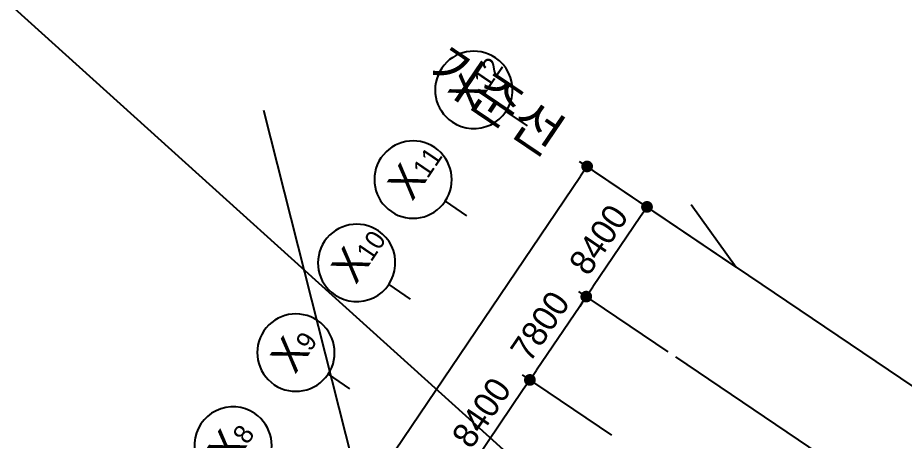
# Model space of a CAD drawing. Header units: millimetres. Extents: x -21000 to 567700, y 435000 to 850800.
# Drawn here: x 16852 to 85541, y 763598 to 796370 of the extents above; entities that cross this region are included whole.
import ezdxf
from ezdxf.xclip import XClip

# ---------------------------------------------------------------- set-up
doc = ezdxf.new("R2010")
doc.units = ezdxf.units.MM
doc.header["$LTSCALE"] = 700
doc.header["$XCLIPFRAME"] = 2
doc.linetypes.add('AB_Pbase$0$주차장기둥$0$CEN', pattern=[62, 60, -1, 0, -1])
doc.layers.get('0').update_dxf_attribs({"color": 2})
doc.layers.get('Defpoints').update_dxf_attribs({"color": 171})
for name, color, linetype, plot in [('AB_Pbase$0$252', 252, 'Continuous', False), ('AB_Pbase$0$DEFPOINT', 247, 'Continuous', False), ('AB_Pbase$0$주차장기둥$0$DEFPOINT', 247, 'Continuous', False)]:
    doc.layers.add(name, color=color, linetype=linetype, plot=plot)
for name, color, linetype in [('AB_Pbase$0$주차장기둥$0$CEN_P', 244, 'AB_Pbase$0$주차장기둥$0$CEN'), ('p_구조전체평면도중심선$0$AXIS', 7, 'Continuous'), ('p_구조전체평면도중심선$0$DIM', 7, 'Continuous'), ('p_구조전체평면도중심선$0$SDIM', 4, 'Continuous')]:
    doc.layers.add(name, color=color, linetype=linetype)
doc.styles.add('AB_Pbase$0$주차장기둥$0$돋움', font='')
doc.styles.add('p_구조전체평면도중심선$0$도면기준$0$울릉도L', font='')
doc.styles.add('p_구조전체평면도중심선$0$돋움', font='')
doc.styles.add('p_구조전체평면도중심선$0$돋음', font='')
doc.styles.get('AB_Pbase$0$주차장기둥$0$돋움').set_extended_font_data('Dotum')
doc.styles.get('p_구조전체평면도중심선$0$도면기준$0$울릉도L').set_extended_font_data('Dotum')
doc.styles.get('p_구조전체평면도중심선$0$돋움').set_extended_font_data('Dotum')
doc.styles.get('p_구조전체평면도중심선$0$돋음').set_extended_font_data('Dotum')
doc.dimstyles.new('p_구조전체평면도중심선$0$ADIM', dxfattribs={"dimscale": 700, "dimtxt": 3, "dimasz": 1.5, "dimexe": 1, "dimexo": 1, "dimgap": 1, "dimtad": 1, "dimdec": 0, "dimdsep": 46, "dimtxsty": 'p_구조전체평면도중심선$0$돋움', "dimblk1": 'p_구조전체평면도중심선$0$DOT', "dimblk2": 'p_구조전체평면도중심선$0$DOT', "dimsah": 1, "dimcen": 1, "dimdle": 1.5, "dimclrd": 7, "dimclre": 7, "dimclrt": 3, "dimadec": 0, "dimazin": 0, "dimtfac": 1, "dimtdec": 0, "dimtix": 1, "dimtmove": 2, "dimatfit": 3, "dimldrblk": 'p_구조전체평면도중심선$0$_Dot', "dimfxl": 1, "dimtvp": 1, "dimtolj": 1, "dimtzin": 0, "dimarcsym": 0})

# ---------------------------------------------------------------- blocks, each defined once
blk = doc.blocks.new('AB_Pbase$0$0228_REV.')
at = {"layer": 'AB_Pbase$0$DEFPOINT'}
blk.add_line((252061, 631748), (239270, 682251), dxfattribs=at)
blk = doc.blocks.new('AB_Pbase$0$주차장기둥$0$cen 1bl 지하')
at = {"layer": 'AB_Pbase$0$주차장기둥$0$CEN_P', "color": 5}
for p, q in [((-1494, 93705), (142653, 80913)), ((-2236, 85338), (141910, 72546))]:
    blk.add_line(p, q, dxfattribs=at)
at = {"layer": 'AB_Pbase$0$주차장기둥$0$DEFPOINT'}
blk.add_lwpolyline([(-6908, 96266), (-1494, 93705), (-16035, 94995)], dxfattribs=at)
at = {"layer": 'AB_Pbase$0$주차장기둥$0$DEFPOINT', "style": 'AB_Pbase$0$주차장기둥$0$돋움'}
blk.add_text('기준선', height=3000, rotation=354.92863, dxfattribs=at).set_placement((-29752, 95024))
blk = doc.blocks.new('AB_Pbase$0$주차장기둥')
at = {"rotation": 1.99999810188403}
blk.add_blockref('AB_Pbase$0$주차장기둥$0$cen 1bl 지하', (-253926, 27514), dxfattribs=at)
blk = doc.blocks.new('AB_Pbase')
at = {"layer": 'AB_Pbase$0$252'}
blk.add_line((202357, 629352), (-212981, 1004411), dxfattribs=at)
for name, p, rotation in [('AB_Pbase$0$주차장기둥', (231893, 539971), 329.0000000345588), ('AB_Pbase$0$0228_REV.', (-203355, 106916), 359.9999999999992)]:
    blk.add_blockref(name, p, dxfattribs=dict(rotation=rotation))
blk = doc.blocks.new('p_구조전체평면도중심선$0$DOT')
at = {"layer": 'p_구조전체평면도중심선$0$SDIM', "color": 0, "linetype": 'ByBlock'}
blk.add_line((-0.5, 0), (-1, 0), dxfattribs=at)
at = {"layer": 'p_구조전체평면도중심선$0$SDIM', "color": 0, "linetype": 'ByBlock', "const_width": 0.5}
blk.add_lwpolyline([(-0.25, 0, 1), (0.25, 0, 1)], format="xyb", close=True, dxfattribs=at)
blk = doc.blocks.new('*D93')
at = {"layer": 'Defpoints', "color": 0, "transparency": 16777216}
for p in [(35047, 69261), (23420, 66984), (30341, 62303)]:
    blk.add_point(p, dxfattribs=at)
at = {"layer": 'p_구조전체평면도중심선$0$DIM', "color": 7, "lineweight": -2, "transparency": 16777216}
for p, q in [((34467, 69653), (27547, 74334)), ((27617, 73188), (23930, 67738)), ((29761, 62695), (22841, 67376))]:
    blk.add_line(p, q, dxfattribs=at)
at = {"layer": 'p_구조전체평면도중심선$0$DIM', "color": 7, "lineweight": -2, "transparency": 16777216, "xscale": 910, "yscale": 910, "zscale": 910}
for p, rotation in [((28126, 73942), 55.92862985335168), ((23420, 66984), 235.9286298533517)]:
    blk.add_blockref('p_구조전체평면도중심선$0$DOT', p, dxfattribs=dict(at, rotation=rotation))
at = {"layer": 'p_구조전체평면도중심선$0$DIM', "color": 3, "transparency": 16777216, "insert": (24381, 71405), "char_height": 1960, "attachment_point": 5, "rotation": 55.92863, "style": 'p_구조전체평면도중심선$0$도면기준$0$울릉도L'}
blk.add_mtext('\\A1;8400', dxfattribs=at)
blk = doc.blocks.new('p_구조전체평면도중심선$0$_Dot')
at = {"color": 0, "linetype": 'ByBlock', "lineweight": -2}
blk.add_line((-0.5, 0), (-1, 0), dxfattribs=at)
at = {"color": 0, "linetype": 'ByBlock', "const_width": 0.5}
blk.add_lwpolyline([(-0.25, 0, 1), (0.25, 0, 1)], format="xyb", close=True, dxfattribs=at)
blk = doc.blocks.new('*D94')
at = {"layer": 'Defpoints', "color": 0, "transparency": 16777216}
for p in [(39417, 75722), (28126, 73942), (35047, 69261)]:
    blk.add_point(p, dxfattribs=at)
at = {"layer": 'p_구조전체평면도중심선$0$DIM', "color": 7, "lineweight": -2, "transparency": 16777216}
for p, q in [((38837, 76115), (31916, 80795)), ((31986, 79649), (28636, 74696)), ((34467, 69653), (27547, 74334))]:
    blk.add_line(p, q, dxfattribs=at)
at = {"layer": 'p_구조전체평면도중심선$0$DIM', "color": 7, "lineweight": -2, "transparency": 16777216, "xscale": 910, "yscale": 910, "zscale": 910}
for p, rotation in [((32496, 80403), 55.928629853044), ((28126, 73942), 235.928629853044)]:
    blk.add_blockref('p_구조전체평면도중심선$0$DOT', p, dxfattribs=dict(at, rotation=rotation))
at = {"layer": 'p_구조전체평면도중심선$0$DIM', "color": 3, "transparency": 16777216, "insert": (28919, 78114), "char_height": 1960, "attachment_point": 5, "rotation": 55.92863, "style": 'p_구조전체평면도중심선$0$도면기준$0$울릉도L'}
blk.add_mtext('\\A1;7800', dxfattribs=at)
blk = doc.blocks.new('*D95')
at = {"layer": 'Defpoints', "color": 0, "transparency": 16777216}
for p in [(44123, 82680), (32496, 80403), (39417, 75722)]:
    blk.add_point(p, dxfattribs=at)
at = {"layer": 'p_구조전체평면도중심선$0$DIM', "color": 7, "lineweight": -2, "transparency": 16777216}
for p, q in [((43543, 83073), (36622, 87753)), ((36692, 86607), (33006, 81157)), ((38837, 76115), (31916, 80795))]:
    blk.add_line(p, q, dxfattribs=at)
at = {"layer": 'p_구조전체평면도중심선$0$DIM', "color": 7, "lineweight": -2, "transparency": 16777216, "xscale": 910, "yscale": 910, "zscale": 910}
for p, rotation in [((37202, 87361), 55.9286298531942), ((32496, 80403), 235.9286298531942)]:
    blk.add_blockref('p_구조전체평면도중심선$0$DOT', p, dxfattribs=dict(at, rotation=rotation))
at = {"layer": 'p_구조전체평면도중심선$0$DIM', "color": 3, "transparency": 16777216, "insert": (33456, 84824), "char_height": 1960, "attachment_point": 5, "rotation": 55.92863, "style": 'p_구조전체평면도중심선$0$도면기준$0$울릉도L'}
blk.add_mtext('\\A1;8400', dxfattribs=at)
blk = doc.blocks.new('*D140')
at = {"layer": 'Defpoints', "color": 0, "transparency": 16777216}
for p in [(32563, 90498), (44123, 82680), (-1816, 14757)]:
    blk.add_point(p, dxfattribs=at)
at = {"layer": 'p_구조전체평면도중심선$0$DIM', "color": 7, "lineweight": -2, "transparency": 16777216}
for p, q in [((43543, 83073), (31983, 90890)), ((-12865, 23328), (32053, 89744)), ((-2396, 15149), (-13955, 22966))]:
    blk.add_line(p, q, dxfattribs=at)
at = {"layer": 'p_구조전체평면도중심선$0$DIM', "color": 7, "lineweight": -2, "transparency": 16777216, "xscale": 910, "yscale": 910, "zscale": 910}
for p, rotation in [((32563, 90498), 55.92862985296969), ((-13375, 22574), 235.9286298529697)]:
    blk.add_blockref('p_구조전체평면도중심선$0$DOT', p, dxfattribs=dict(at, rotation=rotation))
at = {"layer": 'p_구조전체평면도중심선$0$DIM', "color": 3, "transparency": 16777216, "insert": (8201, 57478), "char_height": 1960, "attachment_point": 5, "rotation": 55.92863, "style": 'p_구조전체평면도중심선$0$도면기준$0$울릉도L'}
blk.add_mtext('\\A1;82000', dxfattribs=at)
blk = doc.blocks.new('p_구조전체평면도중심선$0$BOMBOM_S')
at = {"layer": 'p_구조전체평면도중심선$0$AXIS', "color": 7}
blk.add_line((0, 0.4), (0, 0), dxfattribs=at)
blk.add_lwpolyline([(-0.6, 1, 1), (0.6, 1, 1), (-0.6, 1, 1)], format="xyb", dxfattribs=at)
at = {"layer": 'p_구조전체평면도중심선$0$AXIS', "color": 1, "style": 'p_구조전체평면도중심선$0$돋음'}
for tag, p, height in [('X', (-0.295, 0.816), 0.4), ('N', (0.129, 0.816), 0.25)]:
    blk.add_attdef(tag, p, '', height=height, dxfattribs=at)
blk = doc.blocks.new('p_구조전체평면도중심선')
at = {"layer": 'p_구조전체평면도중심선$0$AXIS'}
ref = blk.add_blockref('p_구조전체평면도중심선$0$BOMBOM_S', (27924.6, 93635.4), dxfattribs=dict(at, xscale=5000, yscale=5000, zscale=5000, rotation=55.92862985296891))
ref.add_attrib('X', 'X', (23720.1, 94700.5), dxfattribs={"color": 1, "height": 2500, "rotation": 55.92863, "style": 'p_구조전체평면도중심선$0$돋음'})
ref.add_attrib('N', '12', (24905.4, 96453.1), dxfattribs={"color": 1, "height": 1500, "rotation": 55.92863, "style": 'p_구조전체평면도중심선$0$돋음'})
ref = blk.add_blockref('p_구조전체평면도중심선$0$BOMBOM_S', (23218.7, 86677.4), dxfattribs=dict(at, xscale=5000, yscale=5000, zscale=5000, rotation=55.92862985296891))
ref.add_attrib('X', 'X', (19014.2, 87742.4), dxfattribs={"color": 1, "height": 2500, "rotation": 55.92863, "style": 'p_구조전체평면도중심선$0$돋음'})
ref.add_attrib('N', '11', (20199.5, 89495), dxfattribs={"color": 1, "height": 1500, "rotation": 55.92863, "style": 'p_구조전체평면도중심선$0$돋음'})
ref = blk.add_blockref('p_구조전체평면도중심선$0$BOMBOM_S', (18848.9, 80216.3), dxfattribs=dict(at, xscale=5000, yscale=5000, zscale=5000, rotation=55.92862985296891))
ref.add_attrib('X', 'X', (14644.4, 81281.3), dxfattribs={"color": 1, "height": 2500, "rotation": 55.92863, "style": 'p_구조전체평면도중심선$0$돋음'})
ref.add_attrib('N', '10', (15829.8, 83034), dxfattribs={"color": 1, "height": 1500, "rotation": 55.92863, "style": 'p_구조전체평면도중심선$0$돋음'})
ref = blk.add_blockref('p_구조전체평면도중심선$0$BOMBOM_S', (14143, 73258.3), dxfattribs=dict(at, xscale=5000, yscale=5000, zscale=5000, rotation=55.92862985296891))
ref.add_attrib('X', 'X', (9938.5, 74323.3), dxfattribs={"color": 1, "height": 2500, "rotation": 55.92863, "style": 'p_구조전체평면도중심선$0$돋음'})
ref.add_attrib('N', '9', (11123.9, 76075.9), dxfattribs={"color": 1, "height": 1500, "rotation": 55.92863, "style": 'p_구조전체평면도중심선$0$돋음'})
ref = blk.add_blockref('p_구조전체평면도중심선$0$BOMBOM_S', (9269.1, 66051.7), dxfattribs=dict(at, xscale=5000, yscale=5000, zscale=5000, rotation=55.92862985296891))
ref.add_attrib('X', 'X', (5064.6, 67116.7), dxfattribs={"color": 1, "height": 2500, "rotation": 55.92863, "style": 'p_구조전체평면도중심선$0$돋음'})
ref.add_attrib('N', '8', (6249.9, 68869.4), dxfattribs={"color": 1, "height": 1500, "rotation": 55.92863, "style": 'p_구조전체평면도중심선$0$돋음'})
at = {"layer": 'p_구조전체평면도중심선$0$DIM'}
for p1, p2, distance, picture, middle in [((-1816, 14756.5), (44122.5, 82680.4), 13954.7, '*D140', (8201.3, 57478.1)), ((44122.5, 82680.4), (39416.6, 75722.4), -8354.7, '*D95', (33456.3, 84823.8)), ((39416.6, 75722.4), (35046.9, 69261.3), -8354.7, '*D94', (28918.5, 78114.2)), ((35046.9, 69261.3), (30341, 62303.2), -8354.7, '*D93', (24380.7, 71404.7))]:
    dim = blk.add_aligned_dim(p1=p1, p2=p2, distance=distance, dimstyle='p_구조전체평면도중심선$0$ADIM', override={"dimtxt": 2.8, "dimasz": 1.3, "dimtxsty": 'p_구조전체평면도중심선$0$도면기준$0$울릉도L'}, dxfattribs=at)
    dim.commit()
    dim.dimension.update_dxf_attribs({"geometry": picture, "text_midpoint": middle})

msp = doc.modelspace()

# ---------------------------------------------------------------- block references
ref = msp.add_blockref('AB_Pbase', (0, 0))
XClip(ref).set_block_clipping_path([(-0.000000015, 445500.0000000148), (493845.7187941075, 839949.3912975936)])

# ---------------------------------------------------------------- next in the draw order: block references
msp.add_blockref('p_구조전체평면도중심선', (28406, 694337))

doc.saveas('drawing.dxf')
